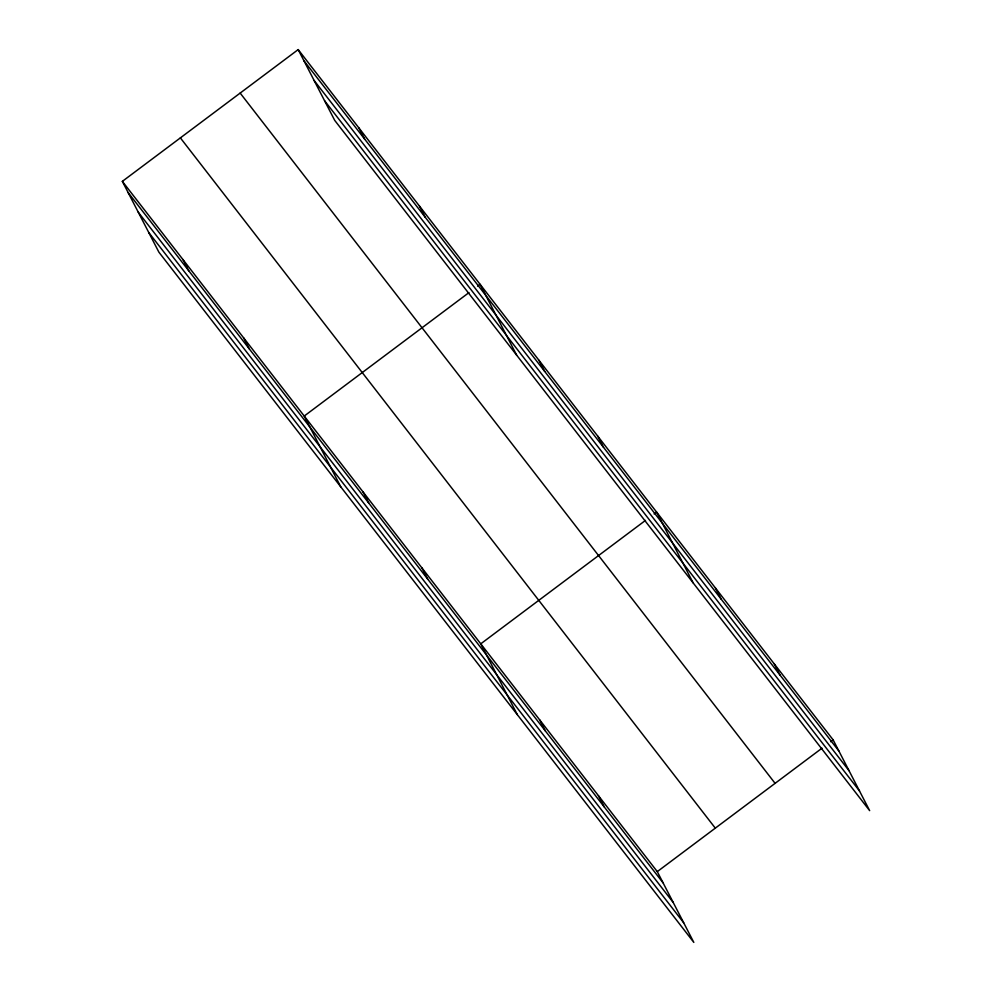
<?xml version="1.0" encoding="UTF-8"?>
<svg xmlns="http://www.w3.org/2000/svg" width="992" height="992" viewBox="0 0 992 992"><rect width="100%" height="100%" fill="white"/><g stroke="black" fill="none" stroke-linecap="round" stroke-linejoin="round"><path stroke-width="1.49" d="M122.351 181.362L657.287 871.621L693.817 942.4L158.881 252.142L122.351 181.362L298.183 49.6L833.119 739.858L869.649 810.638L334.713 120.379L298.183 49.6M468.956 292.615L304.222 416.057L340.752 486.824M477.598 286.142L480.066 284.295L516.596 355.062M645.482 520.403L480.76 643.833L517.291 714.612M654.125 513.93L656.592 512.07L693.123 582.85M657.287 871.621L822.008 748.191M830.651 741.706L833.119 739.858M303.961 60.785L838.897 751.056M314.104 80.451L849.04 770.71M324.57 100.713L859.506 790.971M240.163 93.087L775.099 783.345M180.37 137.876L715.306 828.146M128.129 192.547L663.053 882.818M138.272 212.214L673.208 902.472M148.726 232.475L683.662 922.734M774.281 663.933L780.047 675.118M715.43 588.008L721.209 599.193M597.754 436.145L603.52 447.33M538.904 360.22L544.682 371.405M419.442 206.063L425.208 217.248M358.806 127.832L364.585 139.016M598.436 795.696L604.215 806.88M539.598 719.77L545.377 730.955M421.91 567.908L427.688 579.092M363.072 491.982L368.85 503.167M243.598 337.826L249.376 349.01M182.974 259.594L188.753 270.779"/></g></svg>
